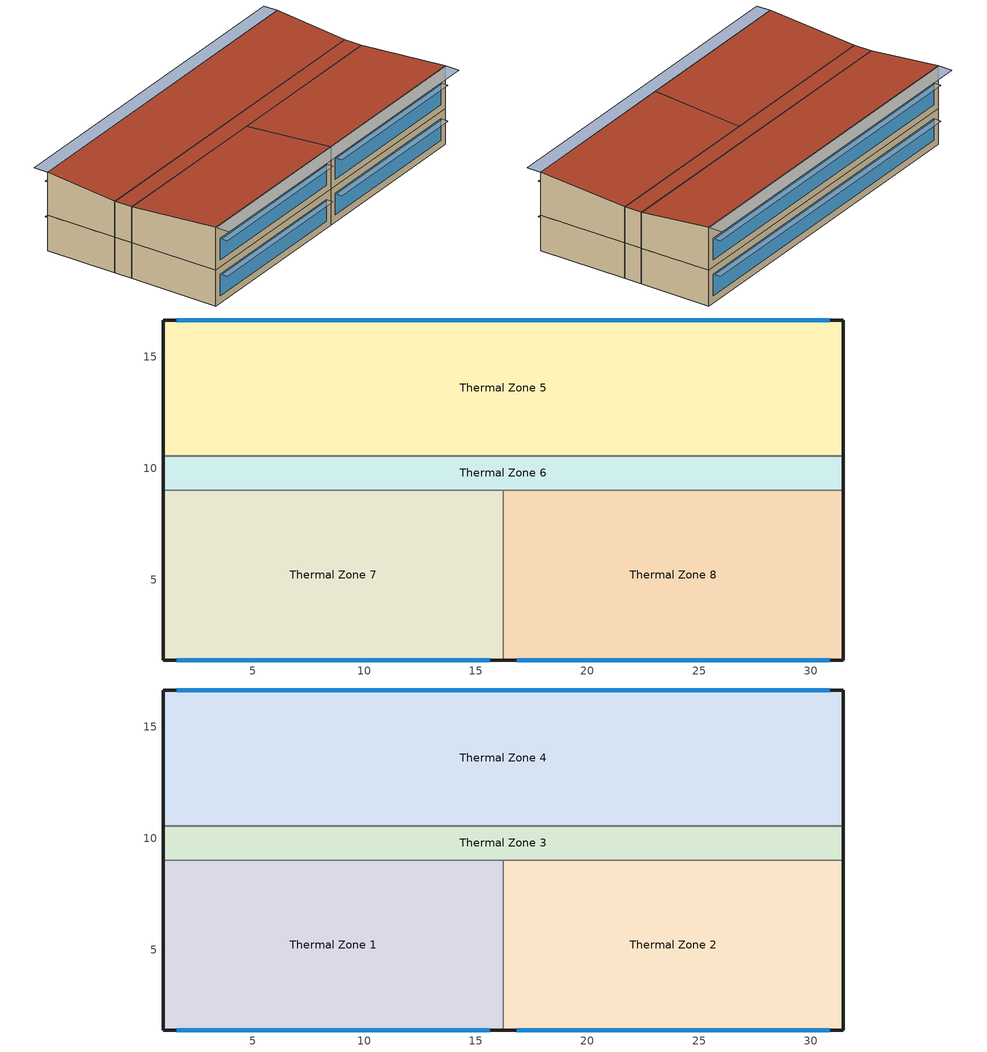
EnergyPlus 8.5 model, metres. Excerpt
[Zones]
Thermal Zone 5
 floor ground (ExtSlabCarpet 4in ClimateZone 1-8): 31.46,16.64 31.46,10.55 0.98,10.55 0.98,16.64 z0
 wall outside (189.1-2009 Nonres 5B Ext Wall Wood-Framed and Other): 31.46,10.55 31.46,16.64 0.98,16.64 0.98,10.55 z0:3.05
 wall to Thermal Zone 6 (Interior Wall): 0.98,10.55 31.46,10.55 z0:3.05
 window (ASHRAE 189.1-2009 ExtWindow ClimateZone 1): 30.86,16.64 1.59,16.64 z0.61:2.44
Thermal Zone 6
 floor ground (ExtSlabCarpet 4in ClimateZone 1-8): 31.46,10.55 31.46,9.02 0.98,9.02 0.98,10.55 z0
 wall outside (189.1-2009 Nonres 5B Ext Wall Wood-Framed and Other): 0.98,10.55 0.98,9.02 / 31.46,9.02 31.46,10.55 z0:3.05
 wall to Thermal Zone 8 (Interior Wall): 16.22,9.02 31.46,9.02 z0:3.05
 wall to Thermal Zone 7 (Interior Wall): 0.98,9.02 16.22,9.02 z0:3.05
Thermal Zone 7
 floor ground (ExtSlabCarpet 4in ClimateZone 1-8): 16.22,9.02 16.22,1.4 0.98,1.4 0.98,9.02 z0
 wall outside (189.1-2009 Nonres 5B Ext Wall Wood-Framed and Other): 0.98,9.02 0.98,1.4 16.22,1.4 z0:3.05
 wall to Thermal Zone 8 (Interior Wall): 16.22,1.4 16.22,9.02 z0:3.05
 window (ASHRAE 189.1-2009 ExtWindow ClimateZone 1): 1.59,1.4 15.62,1.4 z0.61:2.44
Thermal Zone 8
 floor ground (ExtSlabCarpet 4in ClimateZone 1-8): 31.46,9.02 31.46,1.4 16.22,1.4 16.22,9.02 z0
 wall outside (189.1-2009 Nonres 5B Ext Wall Wood-Framed and Other): 16.22,1.4 31.46,1.4 31.46,9.02 z0:3.05
 window (ASHRAE 189.1-2009 ExtWindow ClimateZone 1): 16.83,1.4 30.86,1.4 z0.61:2.44
Thermal Zone 1
 floor to Thermal Zone 7 (Interior Floor): 16.22,9.02 16.22,1.4 0.98,1.4 0.98,9.02 z3.05
 wall outside (189.1-2009 Nonres 5B Ext Wall Wood-Framed and Other): 0.98,1.4 16.22,1.4 z3.05:6.71; 0.98,1.4,6.71 0.98,9.02,6.1 0.98,9.02,3.05 0.98,1.4,3.05
 wall to Thermal Zone 3 (Interior Wall): 16.22,9.02 0.98,9.02 z3.05:6.1
 wall to Thermal Zone 2 (Interior Wall): 16.22,1.4,6.71 16.22,1.4,3.05 16.22,9.02,3.05 16.22,9.02,6.1
 window (ASHRAE 189.1-2009 ExtWindow ClimateZone 1): 1.59,1.4 15.62,1.4 z3.66:5.49
 roof outside (ASHRAE 189.1-2009 ExtRoof IEAD ClimateZone 1): 16.22,1.4,6.71 16.22,9.02,6.1 0.98,9.02,6.1 0.98,1.4,6.71
Thermal Zone 2
 floor to Thermal Zone 8 (Interior Floor): 31.46,9.02 31.46,1.4 16.22,1.4 16.22,9.02 z3.05
 wall outside (189.1-2009 Nonres 5B Ext Wall Wood-Framed and Other): 16.22,1.4 31.46,1.4 z3.05:6.71; 31.46,1.4,6.71 31.46,1.4,3.05 31.46,9.02,3.05 31.46,9.02,6.1
 wall to Thermal Zone 3 (Interior Wall): 31.46,9.02 16.22,9.02 z3.05:6.1
 window (ASHRAE 189.1-2009 ExtWindow ClimateZone 1): 16.83,1.4 30.86,1.4 z3.66:5.49
 roof outside (ASHRAE 189.1-2009 ExtRoof IEAD ClimateZone 1): 31.46,1.4,6.71 31.46,9.02,6.1 16.22,9.02,6.1 16.22,1.4,6.71
Thermal Zone 3
 floor to Thermal Zone 6 (Interior Floor): 31.46,10.55 31.46,9.02 0.98,9.02 0.98,10.55 z3.05
 wall outside (189.1-2009 Nonres 5B Ext Wall Wood-Framed and Other): 0.98,10.55 0.98,9.02 / 31.46,9.02 31.46,10.55 z3.05:6.1
 wall to Thermal Zone 4 (Interior Wall): 31.46,10.55 0.98,10.55 z3.05:6.1
 roof outside (ASHRAE 189.1-2009 ExtRoof IEAD ClimateZone 1): 31.46,9.02 31.46,10.55 0.98,10.55 0.98,9.02 z6.1
Thermal Zone 4
 floor to Thermal Zone 5 (Interior Floor): 31.46,16.64 31.46,10.55 0.98,10.55 0.98,16.64 z3.05
 wall outside (189.1-2009 Nonres 5B Ext Wall Wood-Framed and Other): 31.46,16.64 0.98,16.64 z3.05:6.71; 31.46,16.64,6.71 31.46,10.55,6.1 31.46,10.55,3.05 31.46,16.64,3.05; 0.98,16.64,6.71 0.98,16.64,3.05 0.98,10.55,3.05 0.98,10.55,6.1
 window (ASHRAE 189.1-2009 ExtWindow ClimateZone 1): 30.86,16.64 1.59,16.64 z3.66:5.49
 roof outside (ASHRAE 189.1-2009 ExtRoof IEAD ClimateZone 1): 31.46,10.55,6.1 31.46,16.64,6.71 0.98,16.64,6.71 0.98,10.55,6.1
shading: 30.86,0.79 30.86,1.4 16.83,1.4 16.83,0.79 z5.49; 15.62,0.79 15.62,1.4 1.59,1.4 1.59,0.79 z5.49; 30.86,0.79 30.86,1.4 16.83,1.4 16.83,0.79 z2.44; 15.62,0.79 15.62,1.4 1.59,1.4 1.59,0.79 z2.44; 30.86,16.64 30.86,17.25 1.59,17.25 1.59,16.64 z5.49; 30.86,16.64 30.86,17.25 1.59,17.25 1.59,16.64 z2.44; 31.46,16.64 31.46,17.86 0.98,17.86 0.98,16.64 z6.71; 31.46,0.18 31.46,1.4 0.98,1.4 0.98,0.18 z6.71
[Building]
Building 1
[Site:Location]
ROME: Latitude {deg}=41.8; Longitude {deg}=12.23; Time Zone {hr}=1; Elevation {m}=3
[SizingPeriod:DesignDay] Day of Month=21; Dry-Bulb Temperature Range Modifier Type=DefaultMultipliers; Barometric Pressure {Pa}=101289; Rain Indicator=No; Snow Indicator=No; Daylight Saving Time Indicator=No
Name | Month | Day Type | Maximum Dry-Bulb Temperature {C} | Daily Dry-Bulb Temperature Range {deltaC} | Humidity Condition Type | Wetbulb or DewPoint at Maximum Dry-Bulb {C} | Wind Speed {m/s} | Wind Direction {deg} | Solar Model Indicator | ASHRAE Clear Sky Optical Depth for Beam Irradiance (taub) | ASHRAE Clear Sky Optical Depth for Diffuse Irradiance (taud) | Enthalpy at Maximum Dry-Bulb {J/kg} | Sky Clearness
ROME Ann Clg .4% Condns DB=>MWB | 8 | SummerDesignDay | 31 | 9.5 | Wetbulb | 22.8 | 5 | 170 | ASHRAETau | 0.481 | 1.959
ROME Ann Clg .4% Condns DP=>MDB | 8 | SummerDesignDay | 27.6 | 9.5 | Dewpoint | 25.1 | 5 | 170 | ASHRAETau | 0.481 | 1.959
ROME Ann Clg .4% Condns Enth=>MDB | 8 | SummerDesignDay | 28.7 | 9.5 | Enthalpy |  | 5 | 170 | ASHRAETau | 0.481 | 1.959 | 79900
ROME Ann Clg .4% Condns WB=>MDB | 8 | SummerDesignDay | 28.5 | 9.5 | Wetbulb | 25.9 | 5 | 170 | ASHRAETau | 0.481 | 1.959
ROME Ann Htg 99.6% Condns DB | 1 | WinterDesignDay | -0.8 | 0 | Wetbulb | -0.8 | 3.3 | 70 | ASHRAEClearSky |  |  |  | 0
ROME Ann Htg Wind 99.6% Condns WS=>MCDB | 1 | WinterDesignDay | 10.5 | 0 | Wetbulb | 10.5 | 13.8 | 70 | ASHRAEClearSky |  |  |  | 0
ROME Ann Hum_n 99.6% Condns DP=>MCDB | 1 | WinterDesignDay | 3.6 | 0 | Dewpoint | -8 | 3.3 | 70 | ASHRAEClearSky |  |  |  | 0
[Material] Thermal Absorptance=0.9
Name | Roughness | Thickness {m} | Conductivity {W/m-K} | Density {kg/m3} | Specific Heat {J/kg-K} | Solar Absorptance | Visible Absorptance
1/2IN Gypsum 1 | Smooth | 0.01271 | 0.16 | 784.9 | 830 | 0.92 | 0.92
F16 Acoustic tile | MediumSmooth | 0.0191 | 0.06 | 368 | 590 | 0.3 | 0.3
G01a 19mm gypsum board | MediumSmooth | 0.019 | 0.16 | 800 | 1090 | 0.4 | 0.4
M11 100mm lightweight concrete | MediumRough | 0.1016 | 0.53 | 1280 | 840 | 0.5 | 0.5
MAT-CC05 4 HW CONCRETE | Rough | 0.1016 | 1.311 | 2240 | 836.8 | 0.85 | 0.85
Metal Decking | MediumSmooth | 0.0015 | 45.006 | 7680 | 418.4 | 0.6 | 0.6
Roof Insulation [18] | MediumRough | 0.1693 | 0.049 | 265 | 836.8 | 0.7 | 0.7
Roof Membrane | VeryRough | 0.0095 | 0.16 | 1121.29 | 1460 | 0.7 | 0.7
Wall Insulation [41] | MediumRough | 0.140486 | 0.045 | 265 | 836.8 | 0.7 | 0.7
Wood Siding | MediumSmooth | 0.01 | 0.11 | 544.62 | 1210 | 0.78 | 0.78
[Material:AirGap]
Name | Thermal Resistance {m2-K/W}
F04 Wall air space resistance | 0.15
F05 Ceiling air space resistance | 0.18
[Material:NoMass]
CP02 CARPET PAD: Roughness=Smooth; Thermal Resistance {m2-K/W}=0.1; Thermal Absorptance=0.9; Solar Absorptance=0.8; Visible Absorptance=0.8
[WindowMaterial:Glazing]
Theoretical Glass [167]: Optical Data Type=SpectralAverage; Thickness {m}=0.003; Solar Transmittance at Normal Incidence=0.2374; Front Side Solar Reflectance at Normal Incidence=0.7126; Back Side Solar Reflectance at Normal Incidence=0; Visible Transmittance at Normal Incidence=0.2512; Front Side Visible Reflectance at Normal Incidence=0.6988; Back Side Visible Reflectance at Normal Incidence=0; Infrared Transmittance at Normal Incidence=0; Front Side Infrared Hemispherical Emissivity=0.985; Back Side Infrared Hemispherical Emissivity=0.985; Conductivity {W/m-K}=2.1073; Dirt Correction Factor for Solar and Visible Transmittance=1; Solar Diffusing=No
[Construction]
189.1-2009 Nonres 5B Ext Wall Wood-Framed and Other: Wood Siding, Wall Insulation [41], 1/2IN Gypsum 1
ASHRAE 189.1-2009 ExtRoof IEAD ClimateZone 1: Roof Membrane, Roof Insulation [18], Metal Decking
ASHRAE 189.1-2009 ExtWindow ClimateZone 1: Theoretical Glass [167]
ExtSlabCarpet 4in ClimateZone 1-8: MAT-CC05 4 HW CONCRETE, CP02 CARPET PAD
Interior Floor: F16 Acoustic tile, F05 Ceiling air space resistance, M11 100mm lightweight concrete
Interior Wall: G01a 19mm gypsum board, F04 Wall air space resistance, G01a 19mm gypsum board
[Zone]
Thermal Zone 1; Thermal Zone 2; Thermal Zone 3; Thermal Zone 4; Thermal Zone 5; Thermal Zone 6; Thermal Zone 7; Thermal Zone 8
[ZoneControl:Thermostat] Control Object Type 1=ThermostatSetpoint:DualSetpoint
Name | Zone or ZoneList | Control Type Schedule | Control Name 1
Thermal Zone 1 Thermostat | Thermal Zone 1 | Thermal Zone 1 Thermostat Schedule | Thermal Zone 1 Thermostat
Thermal Zone 2 Thermostat | Thermal Zone 2 | Thermal Zone 2 Thermostat Schedule | Thermal Zone 2 Thermostat
Thermal Zone 3 Thermostat | Thermal Zone 3 | Thermal Zone 3 Thermostat Schedule | Thermal Zone 3 Thermostat
Thermal Zone 4 Thermostat | Thermal Zone 4 | Thermal Zone 4 Thermostat Schedule | Thermal Zone 4 Thermostat
Thermal Zone 5 Thermostat | Thermal Zone 5 | Thermal Zone 5 Thermostat Schedule | Thermal Zone 5 Thermostat
Thermal Zone 6 Thermostat | Thermal Zone 6 | Thermal Zone 6 Thermostat Schedule | Thermal Zone 6 Thermostat
Thermal Zone 7 Thermostat | Thermal Zone 7 | Thermal Zone 7 Thermostat Schedule | Thermal Zone 7 Thermostat
Thermal Zone 8 Thermostat | Thermal Zone 8 | Thermal Zone 8 Thermostat Schedule | Thermal Zone 8 Thermostat
[ThermostatSetpoint:DualSetpoint] Heating Setpoint Temperature Schedule=Medium Office HtgSetp; Cooling Setpoint Temperature Schedule=Medium Office ClgSetp
Thermal Zone 1 Thermostat; Thermal Zone 2 Thermostat; Thermal Zone 3 Thermostat; Thermal Zone 4 Thermostat; Thermal Zone 5 Thermostat; Thermal Zone 6 Thermostat; Thermal Zone 7 Thermostat; Thermal Zone 8 Thermostat
[Sizing:Zone] Zone Cooling Design Supply Air Temperature Input Method=SupplyAirTemperature; Zone Cooling Design Supply Air Temperature {C}=14; Zone Cooling Design Supply Air Temperature Difference {deltaC}=11.11; Zone Heating Design Supply Air Temperature Input Method=SupplyAirTemperature; Zone Heating Design Supply Air Temperature {C}=40; Zone Heating Design Supply Air Temperature Difference {deltaC}=11.11; Zone Cooling Design Supply Air Humidity Ratio {kgWater/kgDryAir}=0.0085; Zone Heating Design Supply Air Humidity Ratio {kgWater/kgDryAir}=0.008; Cooling Design Air Flow Method=DesignDay; Cooling Design Air Flow Rate {m3/s}=0; Cooling Minimum Air Flow per Zone Floor Area {m3/s-m2}=0.000762; Cooling Minimum Air Flow {m3/s}=0; Cooling Minimum Air Flow Fraction=0; Heating Design Air Flow Method=DesignDay; Heating Design Air Flow Rate {m3/s}=0; Heating Maximum Air Flow per Zone Floor Area {m3/s-m2}=0.002032; Heating Maximum Air Flow {m3/s}=0.141576; Heating Maximum Air Flow Fraction=0.3; Account for Dedicated Outdoor Air System=No
Name | Design Specification Outdoor Air Object | Design Specification Zone Air Distribution Object
Thermal Zone 1 | 189.1-2009 - Office - Conference - CZ1-3 Ventilation | Thermal Zone 1 Design Spec Zone Air Dist
Thermal Zone 2 | 189.1-2009 - Office - Conference - CZ1-3 Ventilation | Thermal Zone 2 Design Spec Zone Air Dist
Thermal Zone 3 | 189.1-2009 - Office - Corridor - CZ1-3 Ventilation | Thermal Zone 3 Design Spec Zone Air Dist
Thermal Zone 4 | 189.1-2009 - Office - OpenOffice - CZ1-3 Ventilation | Thermal Zone 4 Design Spec Zone Air Dist
Thermal Zone 5 | 189.1-2009 - Office - OpenOffice - CZ1-3 Ventilation | Thermal Zone 5 Design Spec Zone Air Dist
Thermal Zone 6 | 189.1-2009 - Office - Corridor - CZ1-3 Ventilation | Thermal Zone 6 Design Spec Zone Air Dist
Thermal Zone 7 | 189.1-2009 - Office - ClosedOffice - CZ1-3 Ventilation | Thermal Zone 7 Design Spec Zone Air Dist
Thermal Zone 8 | 189.1-2009 - Office - Conference - CZ1-3 Ventilation | Thermal Zone 8 Design Spec Zone Air Dist
[DesignSpecification:ZoneAirDistribution] Zone Air Distribution Effectiveness in Cooling Mode=1; Zone Air Distribution Effectiveness in Heating Mode=1
Thermal Zone 1 Design Spec Zone Air Dist; Thermal Zone 2 Design Spec Zone Air Dist; Thermal Zone 3 Design Spec Zone Air Dist; Thermal Zone 4 Design Spec Zone Air Dist; Thermal Zone 5 Design Spec Zone Air Dist; Thermal Zone 6 Design Spec Zone Air Dist; Thermal Zone 7 Design Spec Zone Air Dist; Thermal Zone 8 Design Spec Zone Air Dist
[DesignSpecification:OutdoorAir] Outdoor Air Method=Sum; Outdoor Air Flow per Zone {m3/s}=0; Outdoor Air Flow Air Changes per Hour {1/hr}=0
Name | Outdoor Air Flow per Person {m3/s-person} | Outdoor Air Flow per Zone Floor Area {m3/s-m2}
189.1-2009 - Office - Conference - CZ1-3 Ventilation; 189.1-2009 - Office - OpenOffice - CZ1-3 Ventilation; 189.1-2009 - Office - ClosedOffice - CZ1-3 Ventilation | 0.00943895 | 0
189.1-2009 - Office - Corridor - CZ1-3 Ventilation | 0 | 0.000254
[ZoneVentilation:DesignFlowRate]
Name | Zone or ZoneList | Schedule | Design Flow Rate Calculation Method | Flow Rate per Person {m3/s-person} | Flow Rate per Zone Floor Area {m3/s-m2}
Thermal Zone 1 Ventilation per Person | Thermal Zone 1 | Office Misc Occ | Flow/Person | 0.00943895
Thermal Zone 2 Ventilation per Person | Thermal Zone 2 | Office Misc Occ | Flow/Person | 0.00943895
Thermal Zone 3 Ventilation per Floor Area | Thermal Zone 3 | Always_On | Flow/Area |  | 0.000254
Thermal Zone 4 Ventilation per Person | Thermal Zone 4 | Office Work Occ | Flow/Person | 0.00943895
Thermal Zone 5 Ventilation per Person | Thermal Zone 5 | Office Work Occ | Flow/Person | 0.00943895
Thermal Zone 6 Ventilation per Floor Area | Thermal Zone 6 | Always_On | Flow/Area |  | 0.000254
Thermal Zone 7 Ventilation per Person | Thermal Zone 7 | Office Work Occ | Flow/Person | 0.00943895
Thermal Zone 8 Ventilation per Person | Thermal Zone 8 | Office Misc Occ | Flow/Person | 0.00943895
[Zone equipment]
Thermal Zone 1: Thermal Zone 1 Ideal Loads Air System
Thermal Zone 2: Thermal Zone 2 Ideal Loads Air System
Thermal Zone 3: Thermal Zone 3 Ideal Loads Air System
Thermal Zone 4: Thermal Zone 4 Ideal Loads Air System
Thermal Zone 5: Thermal Zone 5 Ideal Loads Air System
Thermal Zone 6: Thermal Zone 6 Ideal Loads Air System
Thermal Zone 7: Thermal Zone 7 Ideal Loads Air System
Thermal Zone 8: Thermal Zone 8 Ideal Loads Air System
[ZoneHVAC:IdealLoadsAirSystem] Maximum Heating Supply Air Temperature {C}=50; Minimum Cooling Supply Air Temperature {C}=13; Maximum Heating Supply Air Humidity Ratio {kgWater/kgDryAir}=0.0156; Minimum Cooling Supply Air Humidity Ratio {kgWater/kgDryAir}=0.0077; Heating Limit=NoLimit; Cooling Limit=NoLimit; Dehumidification Control Type=ConstantSensibleHeatRatio; Cooling Sensible Heat Ratio=0.7; Humidification Control Type=None; Demand Controlled Ventilation Type=None; Outdoor Air Economizer Type=NoEconomizer; Heat Recovery Type=None; Sensible Heat Recovery Effectiveness=0.7; Latent Heat Recovery Effectiveness=0.65
Thermal Zone 1 Ideal Loads Air System; Thermal Zone 2 Ideal Loads Air System; Thermal Zone 3 Ideal Loads Air System; Thermal Zone 4 Ideal Loads Air System; Thermal Zone 5 Ideal Loads Air System; Thermal Zone 6 Ideal Loads Air System; Thermal Zone 7 Ideal Loads Air System; Thermal Zone 8 Ideal Loads Air System
[Schedule:Compact]
Thermal Zone 1 Thermostat Schedule; Thermal Zone 2 Thermostat Schedule; Thermal Zone 3 Thermostat Schedule; Thermal Zone 4 Thermostat Schedule; Thermal Zone 5 Thermostat Schedule; Thermal Zone 6 Thermostat Schedule; Thermal Zone 7 Thermostat Schedule; Thermal Zone 8 Thermostat Schedule: Through: 12/31, For: AllDays, Until: 24:00, 4
[Schedule:Day:Interval]
Medium Office HtgSetp Rule 1 Day Schedule; Medium Office HtgSetp Summer Design Day: No, 24:00, 15.6
Medium Office HtgSetp Default Schedule: No, 06:00, 15.6, 22:00, 21, 24:00, 15.6
Medium Office HtgSetp Rule 2 Day Schedule: No, 06:00, 15.6, 18:00, 21, 24:00, 15.6
Medium Office HtgSetp Winter Design Day: No, 24:00, 21
Medium Office ClgSetp Rule 1 Day Schedule; Medium Office ClgSetp Winter Design Day: No, 24:00, 26.7
Medium Office ClgSetp Default Schedule; Medium Office ClgSetp Summer Design Day: No, 06:00, 26.7, 22:00, 24, 24:00, 26.7
Medium Office ClgSetp Rule 2 Day Schedule: No, 06:00, 26.7, 18:00, 24, 24:00, 26.7
Office Bldg Occ Default Schedule: No, 06:00, 0, 07:00, 0.1, 08:00, 0.2, 12:00, 0.85, 13:00, 0.5, 17:00, 0.85, 18:00, 0.7, 20:00, 0.4, 22:00, 0.1, 24:00, 0.05
Office Bldg Occ Default Schedule 1: No, 06:00, 0, 07:00, 0.1, 08:00, 0.2, 20:00, 0.4, 22:00, 0.1, 24:00, 0.05
Office Bldg Occ Rule 1 Day Schedule; Office Bldg Occ Rule 1 Day Schedule 1; Office Bldg Occ Winter Design Day; Office Bldg Occ Winter Design Day 1: No, 24:00, 0
Office Bldg Occ Rule 2 Day Schedule: No, 06:00, 0, 08:00, 0.1, 14:00, 0.4, 17:00, 0.1, 24:00, 0
Office Bldg Occ Rule 2 Day Schedule 1: No, 06:00, 0, 08:00, 0.1, 14:00, 0.25, 17:00, 0.1, 24:00, 0
Office Bldg Occ Summer Design Day; Office Bldg Occ Summer Design Day 1: No, 06:00, 0, 22:00, 1, 24:00, 0.05
[Schedule:Week:Daily]
Schedule:Week:Daily {7736adcb-0fc6-460e-b0f8-4c037a664e41}: Medium Office HtgSetp Rule 1 Day Schedule, Medium Office HtgSetp Default Schedule, Medium Office HtgSetp Default Schedule, Medium Office HtgSetp Default Schedule, Medium Office HtgSetp Default Schedule, Medium Office HtgSetp Default Schedule, Medium Office HtgSetp Rule 2 Day Schedule, Medium Office HtgSetp Default Schedule, Medium Office HtgSetp Summer Design Day, Medium Office HtgSetp Winter Design Day, Medium Office HtgSetp Default Schedule, Medium Office HtgSetp Default Schedule
Schedule:Week:Daily {cd762d53-6639-443e-89a4-fc1a2a468d9b}: Medium Office ClgSetp Rule 1 Day Schedule, Medium Office ClgSetp Default Schedule, Medium Office ClgSetp Default Schedule, Medium Office ClgSetp Default Schedule, Medium Office ClgSetp Default Schedule, Medium Office ClgSetp Default Schedule, Medium Office ClgSetp Rule 2 Day Schedule, Medium Office ClgSetp Default Schedule, Medium Office ClgSetp Summer Design Day, Medium Office ClgSetp Winter Design Day, Medium Office ClgSetp Default Schedule, Medium Office ClgSetp Default Schedule
Schedule:Week:Daily {57d2bf68-53f0-498c-9733-7230837b9b13}: Office Bldg Occ Rule 1 Day Schedule 1, Office Bldg Occ Default Schedule 1, Office Bldg Occ Default Schedule 1, Office Bldg Occ Default Schedule 1, Office Bldg Occ Default Schedule 1, Office Bldg Occ Default Schedule 1, Office Bldg Occ Rule 2 Day Schedule 1, Office Bldg Occ Default Schedule 1, Office Bldg Occ Summer Design Day 1, Office Bldg Occ Winter Design Day 1, Office Bldg Occ Default Schedule 1, Office Bldg Occ Default Schedule 1
Schedule:Week:Daily {2159473f-282c-43de-8455-799b10f5c0db}: Office Bldg Occ Rule 1 Day Schedule, Office Bldg Occ Default Schedule, Office Bldg Occ Default Schedule, Office Bldg Occ Default Schedule, Office Bldg Occ Default Schedule, Office Bldg Occ Default Schedule, Office Bldg Occ Rule 2 Day Schedule, Office Bldg Occ Default Schedule, Office Bldg Occ Summer Design Day, Office Bldg Occ Winter Design Day, Office Bldg Occ Default Schedule, Office Bldg Occ Default Schedule
[Schedule:Year]
Medium Office HtgSetp: Schedule:Week:Daily {7736adcb-0fc6-460e-b0f8-4c037a664e41}, 1, 1, 12, 31
Medium Office ClgSetp: Schedule:Week:Daily {cd762d53-6639-443e-89a4-fc1a2a468d9b}, 1, 1, 12, 31
Office Misc Occ: Schedule:Week:Daily {57d2bf68-53f0-498c-9733-7230837b9b13}, 1, 1, 12, 31
Office Work Occ: Schedule:Week:Daily {2159473f-282c-43de-8455-799b10f5c0db}, 1, 1, 12, 31
[Schedule:Constant]
Always_On: Hourly Value=1
